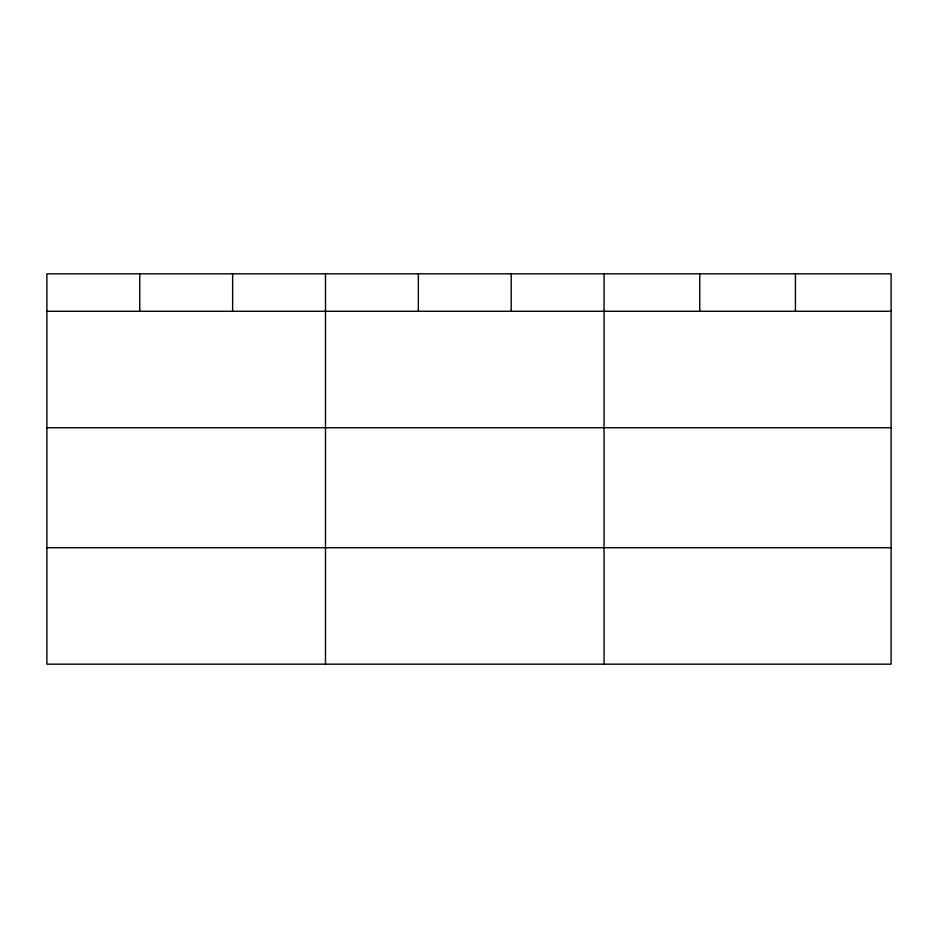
<?xml version="1.0" encoding="UTF-8"?>
<svg xmlns="http://www.w3.org/2000/svg" width="938" height="938" viewBox="0 0 938 938"><rect width="100%" height="100%" fill="white"/><g stroke="black" fill="none" stroke-linecap="round" stroke-linejoin="round"><path stroke-width="1.41" d="M891.1 427.728L891.1 273.826L46.9 273.826L46.9 664.174L891.1 664.174L891.1 427.728L46.9 427.728M46.9 311.275L891.1 311.275M46.9 547.722L891.1 547.722M795.424 273.826L795.424 311.275M699.748 273.826L699.748 311.275M604.072 273.826L604.072 664.174M511.21 273.826L511.21 311.275M418.348 273.826L418.348 311.275M325.486 273.826L325.486 664.174M232.624 273.826L232.624 311.275M139.762 273.826L139.762 311.275"/></g></svg>
